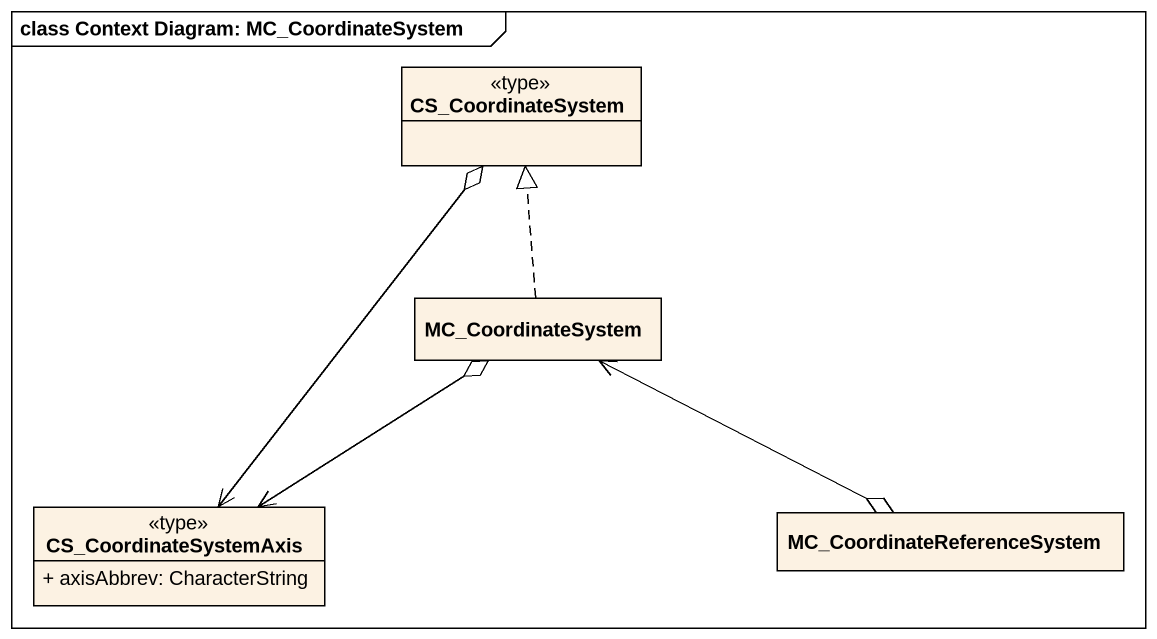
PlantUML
@startuml
mainframe class Context Diagram: MC_CoordinateSystem
hide circle
hide empty members
skinparam classAttributeIconSize 0
class CS_CoordinateSystem <<type>>
class MC_CoordinateSystem
class CS_CoordinateSystemAxis <<type>> {
  + axisAbbrev: CharacterString
}
class MC_CoordinateReferenceSystem
MC_CoordinateSystem .up.|> CS_CoordinateSystem
MC_CoordinateSystem o--> CS_CoordinateSystemAxis
MC_CoordinateSystem <-right-o MC_CoordinateReferenceSystem
CS_CoordinateSystemAxis <-up-o CS_CoordinateSystem
@enduml
